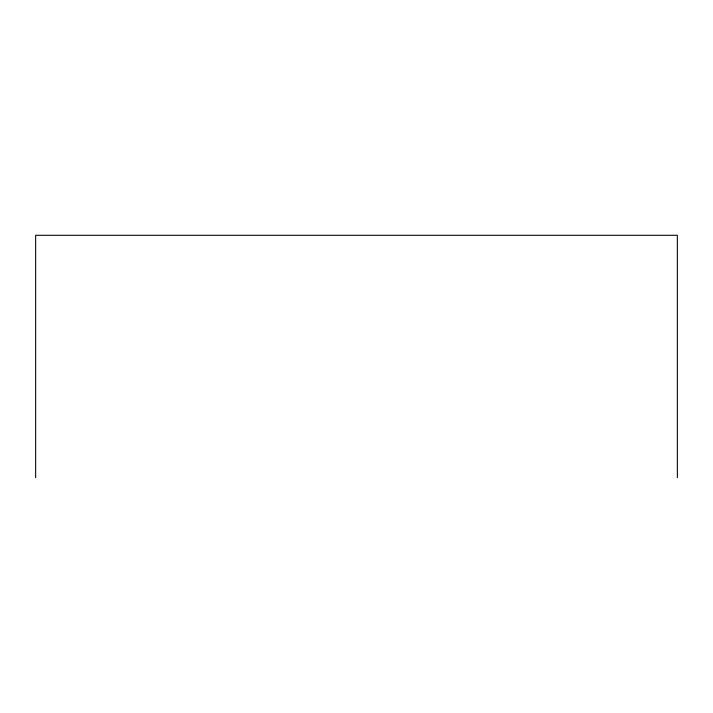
<?xml version="1.0" encoding="UTF-8"?>
<svg xmlns="http://www.w3.org/2000/svg" width="713" height="713" viewBox="0 0 713 713"><rect width="100%" height="100%" fill="white"/><g stroke="black" fill="none" stroke-linecap="round" stroke-linejoin="round"><path stroke-width="1.07" d="M677.35 477.71L677.35 235.29L35.65 235.29L35.65 477.71"/></g></svg>
